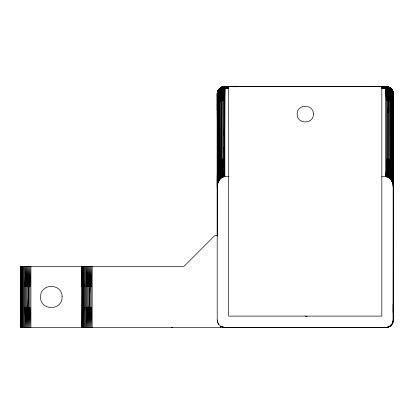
<?xml version="1.0" encoding="UTF-8"?>
<svg xmlns="http://www.w3.org/2000/svg" width="414" height="414" viewBox="0 0 414 414"><rect width="100%" height="100%" fill="white"/><g stroke="black" fill="none" stroke-linecap="round" stroke-linejoin="round"><path stroke-width="0.62" d="M21.176 286.752L21.202 266.337L21.559 286.752L20.923 327.583L20.923 266.337L21.202 327.583L21.585 266.337L22.046 286.752L22.066 327.583L22.635 307.167L22.651 266.337M22.046 286.752L22.066 266.337L22.635 286.752M24.907 327.583L24.907 266.337M81.993 286.752L81.951 266.337L81.951 327.583L82.174 266.337L82.174 327.583L82.448 266.337L82.831 327.583L83.297 307.167L83.317 266.337L83.882 286.752L83.897 327.583M82.805 286.752L82.831 266.337L83.297 286.752M83.882 286.752L83.897 266.337M86.159 327.583L86.159 266.337M228.694 86.997C224.129 86.278 217.79 88.135 217.252 93.507L217.241 110.59L217.241 93.357L217.867 90.956L218.913 89.253L217.583 91.706L217.21 94.071L217.21 319.929C217.112 324.017 220.776 327.681 224.864 327.583L223.265 327.417M217.355 185.42L217.36 174.775L217.536 184.39L217.21 187.532L217.241 175.345L217.246 186.471M236.611 327.541L223.369 327.438L221.066 326.574L224.15 327.552L385.646 327.583C389.74 327.691 393.398 324.017 393.3 319.929L393.3 94.071C393.398 89.983 389.74 86.314 385.646 86.417L224.864 86.417C221.49 86.376 217.914 88.922 217.583 92.4L217.536 184.39L218.499 181.518L218.659 172.679L218.67 90.889L218.84 89.403L221.267 87.463L224.864 86.562L386.21 86.536L389.445 87.426M381.817 87.706C384.818 87.587 388.518 87.727 390.764 90.05L390.785 179.51L392.715 183.386L393.3 187.532L393.269 175.345L393.264 186.471M391.851 324.41L389.47 326.558L385.646 327.583C389.46 327.66 392.969 324.488 393.264 320.679L393.3 94.071L392.291 90.273M293.236 327.583L223.369 327.438L220.533 326.211L220.574 327.583L20.7 327.583L20.902 307.167M24.928 286.752L25.803 266.337L25.803 327.583L24.928 307.167M25.844 286.752L26.755 266.337L26.755 327.583L25.844 307.167M86.179 286.752L87.054 266.337L87.054 327.583L86.179 307.167M87.09 286.752L88.006 266.337L88.006 327.583L87.09 307.167M217.562 174.216L217.79 183.386L217.867 91.872C219.575 87.784 224.802 86.956 228.694 87.318M218.219 161.481L217.852 173.678L218.111 182.429L218.38 90.035M218.659 160.994L218.219 173.161L218.499 181.518L219.725 179.51L219.741 90.05C221.992 87.727 225.692 87.587 228.694 87.706M389.579 178.243L389.243 87.463L388.011 86.79L385.646 86.417L369.567 86.448L385.646 86.459C389.724 86.298 393.383 89.998 393.3 94.071L393.269 110.59L393.134 92.948C392.622 89.352 389.408 86.355 385.646 86.454L385.646 176.706L388.223 177.337L390.785 179.51M390.205 178.832L390.143 89.693L389.843 89.222C390.723 86.831 387.209 86.609 385.646 86.417L387.235 86.583M391.318 180.261L391.334 90.449L391.07 88.668L389.16 87.297M219.725 179.51L221.935 177.528L224.486 176.716L224.864 88.658L224.502 88.384L224.316 86.666L240.943 86.448L223.27 86.583L221.035 87.442L219.177 88.948L217.867 90.956L217.252 93.269L217.51 91.934M387.137 176.913L387.235 88.777L385.646 88.151L381.817 88.151M27.831 286.752L28.789 266.337L28.789 327.583L27.831 307.167L27.754 266.337L26.812 286.752M26.812 307.167L27.754 327.583L27.831 307.167L29.839 266.337L29.839 327.583L28.882 307.167M89.082 286.752L90.035 266.337L90.035 327.583L89.082 307.167L89.005 266.337L88.063 286.752M88.063 307.167L89.005 327.583L89.082 307.167L91.09 266.337L91.09 327.583L90.133 307.167M224.114 176.757L224.062 88.689L224.864 88.151L228.694 88.151M387.866 177.171L388.011 88.922L387.685 86.749L385.646 86.417M386.397 176.757L386.443 88.689L386.003 88.384L386.003 86.433M392.995 91.934L393.15 110.59L393.072 93.559C393.709 94.749 392.669 90.247 391.706 89.91C389.336 87.033 385.232 86.8 381.817 86.997M217.241 116.934L217.252 93.507L218.219 90.273M220.305 178.832L220.362 89.693L220.662 89.222C219.798 86.857 223.265 86.552 224.864 86.417L224.864 176.706L224.486 176.716L224.15 170.459L223.741 176.819L223.348 170.542L223.27 88.777L224.502 88.384M393.098 97.249C395.204 90.5 388.435 84.741 381.817 86.562M393.098 312.632L393.259 93.507C392.317 88.42 386.293 86.681 381.817 87.318M224.15 135.409L224.864 88.658L228.694 88.658M82.805 307.167L82.448 327.583L82.422 307.167M217.36 163.09L217.562 150.851M393.155 185.42L393.134 92.948L393.228 93.238M220.926 178.243L221.267 87.463L222.499 86.79L224.864 86.459L240.943 86.567M388.575 177.528L388.756 89.124L388.435 86.987M22.046 307.167L21.585 327.583L21.559 307.167M392.943 174.216L392.715 183.386L392.927 92.4L392.824 91.416L391.592 89.253M83.882 307.167L83.317 327.583L83.297 307.167M389.253 177.984L390.128 159.778M221.593 177.746L221.749 89.124L222.07 86.987L224.864 86.454L222.944 86.661L222.706 87.142L222.944 88.746L224.062 88.689L223.348 100.447M392.658 173.678L392.394 182.429L392.513 90.702M217.241 235.856L217.21 94.071C217.096 88.27 223.814 85.791 228.694 86.743M392.291 173.161L392.011 181.518L391.67 89.403M220.383 159.778L219.451 179.873L219.177 90.449L219.441 88.668L221.35 87.297M391.851 102.584L392.125 90.035M390.764 160.14L391.339 172.229L391.059 179.873L390.764 171.82L390.5 179.164L390.128 171.458L389.895 178.527L389.445 171.148M392.291 161.481L391.561 180.664L391.339 172.229M223.348 158.862L222.287 177.337L221.795 170.889L222.556 159.002M29.958 286.752L30.91 266.337L30.91 327.583L29.958 307.167M91.209 286.752L92.156 266.337L92.156 327.583L91.209 307.167M393.269 320.643L393.269 308.823M393.3 319.929L392.927 322.294L391.835 324.431M220.383 101.368L221.035 89.383L224.062 88.689M386.019 176.716L387.162 158.862M221.066 101.052L221.749 89.124L221.35 88.839M221.795 100.793L222.499 88.922L222.825 88.254M222.644 177.171L222.556 100.592L223.27 88.777M224.15 100.364L224.864 88.658M219.746 171.82L220.005 179.164L220.383 171.458L220.61 178.527L221.795 159.209M387.949 159.002L386.769 176.819L386.355 170.459L385.646 176.706L381.817 176.706M388.715 159.209L387.949 170.687L388.223 177.337L389.445 159.468M387.949 112.277L388.715 100.793L388.011 88.922L388.435 88.518M217.997 90.702L217.376 92.948L217.36 110.59L217.267 93.248L217.961 91.111L217.914 92.063M387.949 170.687L387.504 177.026L387.162 170.542M217.583 94.071L217.21 94.071L217.252 93.507M217.51 94.05C217.024 91.52 218.737 89.129 220.662 87.69M218.292 91.049C218.53 88.27 221.666 86.893 224.062 86.459M392.855 91.825L392.824 92.105L390.143 89.693L386.443 88.689L387.162 100.447M217.66 93.072L217.376 94.071L217.557 109.953M217.21 94.071L217.619 92.57M217.252 93.269L217.376 92.477M391.67 90.257L391.334 90.449L390.485 89.657L390.485 88.146M391.147 89.714L391.07 90.138L390.764 90.05M391.318 325.068L392.394 323.536L393.155 321.424L393.093 304.373M219.394 89.155L219.741 88.384M386.79 88.534L386.79 86.505M387.685 88.254L387.566 88.746L386.443 88.689M393.15 321.445L392.291 323.727M217.438 93.559L217.298 94.05L217.267 93.631M217.278 93.238L217.376 92.948L217.562 104.121M237.729 86.733L224.041 86.702L224.864 86.417M220.025 88.146L220.025 89.657L217.686 92.105L217.655 91.825M217.562 115.806L217.852 115.263M217.619 92.105L217.914 91.561M220.75 87.985L222.07 86.987M221.423 87.69L221.619 87.359M218.235 90.242L218.84 89.403M218.173 90.361L218.561 89.781M222.561 86.893L222.328 87.142L223.063 87.002M219.016 89.248L221.179 87.395M390.785 325.601L388.575 327.003L386.355 327.552L339.708 327.583L339.708 327.21M217.428 92.519L217.852 103.583M381.817 88.658L386.003 88.384M219.731 88.441L220.941 87.654M223.715 86.505L223.715 88.534M390.128 326.134L387.162 327.433L295.798 327.583M389.16 88.839L388.756 89.124L389.445 101.052M220.662 89.222L221.035 89.383L219.177 90.449L218.84 90.257M223.291 86.754L224.59 86.438M385.646 88.151L386.117 87.923M389.843 89.222L389.47 89.383L390.128 101.368M259.371 327.583L279.735 327.583M217.997 91.458L218.659 102.584M385.646 87.706L386.19 87.52M222.835 86.712L221.749 87.08M219.741 90.05L219.441 90.138L219.363 89.714M387.675 86.712L388.756 87.08M385.646 87.318L386.231 87.168M387.137 327.438L339.708 327.417M385.646 86.997L387.804 87.142L390.604 88.544L392.544 90.899L393.259 93.269L393.072 92.281M391.835 90.889L392.125 90.842M224.041 86.702L224.864 86.583L224.393 86.516M381.817 86.743L386.19 86.666M222.499 86.79L222.825 86.749M390.143 89.693L390.485 89.657M386.117 86.516L372.781 86.733M386.355 327.552L253.772 327.541L277.101 327.583M386.464 86.702L385.708 86.728L386.464 86.702L385.92 86.438M375.482 327.417L387.245 327.262M268.101 327.49L253.772 327.541M369.567 86.567L386.21 86.536M301.144 327.583L305.253 327.562L298.442 327.583M299.788 327.583L305.253 327.562L297.112 327.583M270.803 327.541L259.319 327.536M224.864 176.706L228.694 176.706M217.21 235.711L214.654 235.711L184.033 266.337L20.7 266.337L20.7 327.583M223.27 86.583L223.56 86.583M223.912 327.272L236.611 327.417M270.958 327.479L276.086 327.583M224.114 327.546L224.864 327.583M224.3 86.536L224.864 86.583M220.025 89.657L220.362 89.693M387.685 86.749L388.011 86.79M224.316 86.666L224.864 86.743M223.27 327.417L224.062 327.541L222.556 327.231M223.674 327.479L224.062 327.541M218.38 90.842L218.67 90.889M224.279 86.883L224.864 86.997M385.646 86.743L386.231 86.883M224.279 87.168L224.864 87.318M171.551 327.241L172.576 327.583M224.316 87.52L224.864 87.706M221.749 326.92L222.499 327.21M392.513 91.458L392.291 103.07M388.653 87.106L391.334 88.948M224.393 87.923L224.864 88.151M221.035 326.558L221.795 326.941M389.843 87.69L390.143 87.877M386.95 86.583L387.214 86.754M390.392 88.342L389.962 87.758L391.634 89.626M222.07 88.518L222.499 88.922L222.556 100.592M390.785 325.068L391.059 325.342M389.326 87.395L389.76 87.985M392.275 90.242L391.949 89.781L392.332 90.361M392.084 90.143L392.767 91.308L392.891 92.57L392.591 92.063M218.67 324.431L217.583 322.294L217.21 319.929M391.308 88.932L391.489 89.248M388.891 87.359L389.082 87.69M392.591 91.561L393.259 94.071M390.971 88.767L391.116 89.155M392.943 91.763L393.269 93.357M392.462 90.707L392.55 91.111M222.556 170.687L223.006 177.026L223.348 170.542L223.369 176.913M387.235 88.777L387.949 100.592M385.646 88.658L386.355 100.364M220.527 326.646L220.574 327.583M218.659 172.679L218.944 180.664L219.172 172.229L219.192 180.261M217.867 91.872L218.219 103.07M388.715 170.889L388.917 177.746M221.066 171.148L221.257 177.984M221.795 170.889L221.935 177.528M224.15 147.094L224.486 176.716M20.902 286.752L20.7 266.337M392.943 104.121L393.083 92.312M392.638 91.872L392.658 103.583M22.635 307.167L22.651 327.583M381.817 86.417L381.817 316.099L228.694 316.099L228.694 86.417M270.803 327.21L270.803 327.583M217.36 104.68L217.36 235.996M85.325 266.337L85.325 327.583M84.57 266.337L84.57 327.583M24.079 266.337L24.079 327.583M23.324 266.337L23.324 327.583M305.253 316.099A34.155 5.744 9.8 0 1 307.131 316.431M392.736 321.585L392.715 322.858L392.71 321.585M62.09 296.683C62.695 311.069 39.951 311.069 40.556 296.683C40.603 283.005 62.043 283.005 62.09 296.683M313.331 113.933C314.071 124.598 296.434 124.598 297.18 113.933C296.947 103.774 313.558 103.774 313.331 113.933M223.213 326.993L221.935 327.003L223.213 327.019"/></g></svg>
